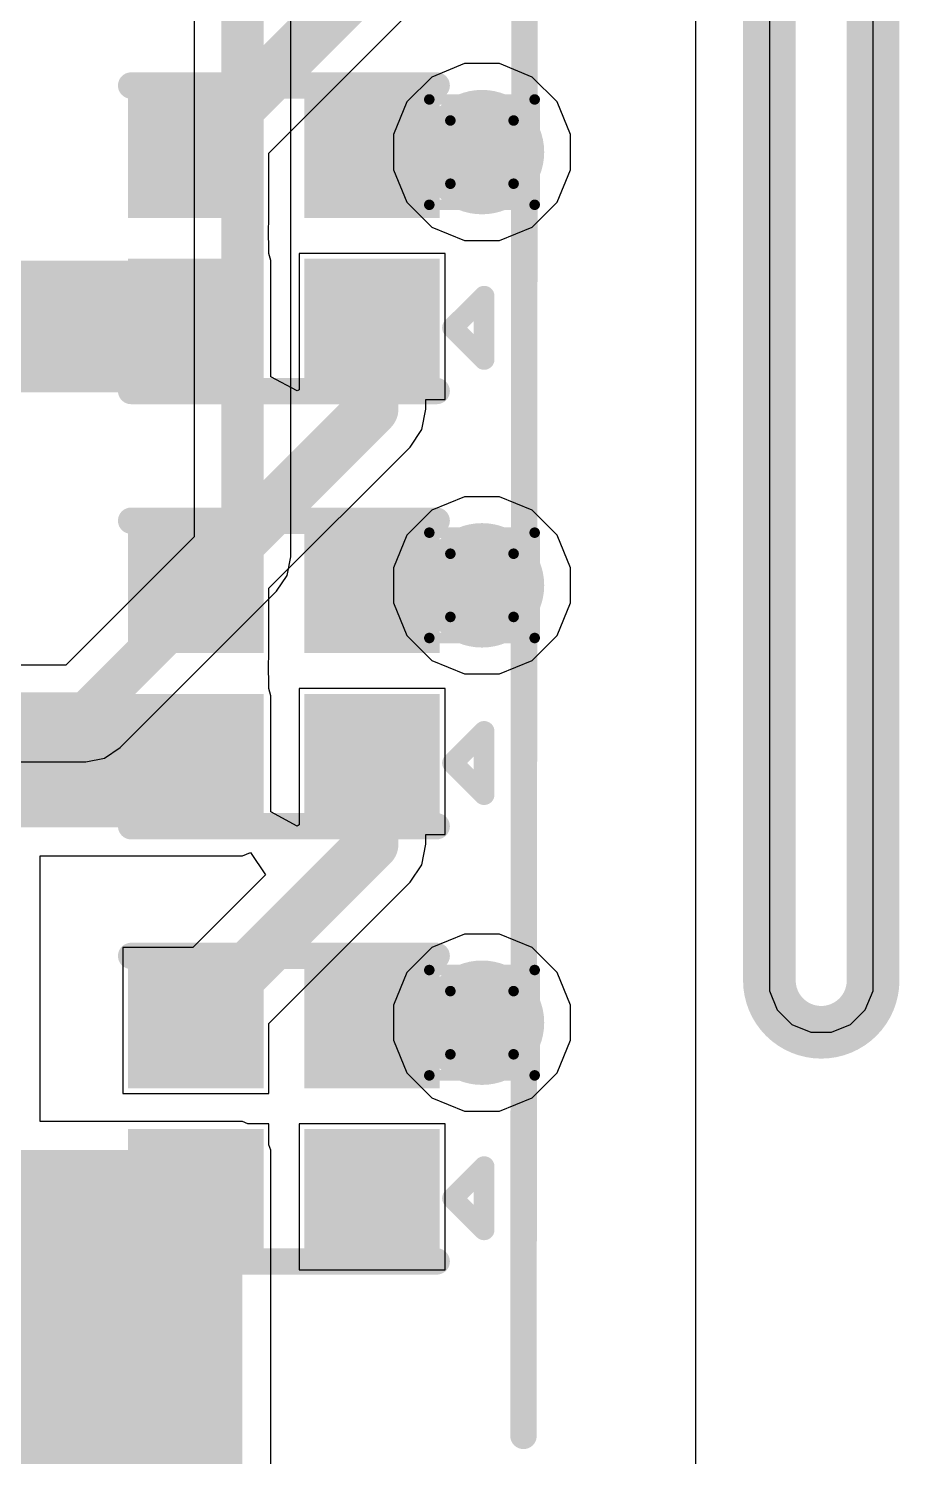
# Model space of a CAD drawing. Header units: inches. Extents: x -22 to 5433, y -13 to 5447.
# Drawn here: x 63.74 to 67.94, y 10.7 to 17.59 of the extents above; entities that cross this region are included whole.
import ezdxf

# ---------------------------------------------------------------- set-up
doc = ezdxf.new("R2010")
doc.units = ezdxf.units.IN
for name, color, linetype in [('Board_outline', 216, 'Continuous'), ('Bottom Layer', 5, 'Continuous'), ('Bottom Overlay', 54, 'Continuous'), ('Drill Drawing', 1, 'Continuous'), ('Ground', 16, 'Continuous'), ('Multi-Layer', 9, 'Continuous'), ('Power', 76, 'Continuous'), ('Top Layer', 1, 'Continuous'), ('Top Overlay', 2, 'Continuous'), ('Top Paste', 8, 'Continuous'), ('Top Solder', 216, 'Continuous'), ('Via Holes', 16, 'Continuous')]:
    doc.layers.add(name, color=color, linetype=linetype)

msp = doc.modelspace()

# ---------------------------------------------------------------- hatches: boundary and pattern name
at = {"layer": 'Bottom Layer'}
h = msp.add_hatch(color=5, dxfattribs=at)
edge = h.paths.add_edge_path()
edge.add_arc((65.9249, 16.9894), 0.3, 0, 360)
h = msp.add_hatch(color=5, dxfattribs=at)
edge = h.paths.add_edge_path()
edge.add_arc((65.9249, 14.9003), 0.3, 0, 360)
h = msp.add_hatch(color=5, dxfattribs=at)
edge = h.paths.add_edge_path()
edge.add_arc((65.9249, 12.7912), 0.3, 0, 360)
at = {"layer": 'Ground'}
h = msp.add_hatch(color=16, dxfattribs=at)
edge = h.paths.add_edge_path()
edge.add_arc((65.9249, 16.9894), 0.3, 0, 360)
h = msp.add_hatch(color=16, dxfattribs=at)
edge = h.paths.add_edge_path()
edge.add_arc((65.9249, 14.9003), 0.3, 0, 360)
h = msp.add_hatch(color=16, dxfattribs=at)
edge = h.paths.add_edge_path()
edge.add_arc((65.9249, 12.7912), 0.3, 0, 360)
at = {"layer": 'Power'}
h = msp.add_hatch(color=76, dxfattribs=at)
edge = h.paths.add_edge_path()
edge.add_arc((65.9249, 16.9894), 0.3, 0, 360)
h = msp.add_hatch(color=76, dxfattribs=at)
edge = h.paths.add_edge_path()
edge.add_arc((65.9249, 14.9003), 0.3, 0, 360)
h = msp.add_hatch(color=76, dxfattribs=at)
edge = h.paths.add_edge_path()
edge.add_arc((65.9249, 12.7912), 0.3, 0, 360)
at = {"layer": 'Top Layer'}
h = msp.add_hatch(color=1, dxfattribs=at)
edge = h.paths.add_edge_path()
edge.add_arc((65.9249, 16.9894), 0.3, 0, 360)
for points in [[(64.32, 16.7739), (64.32, 17.2239), (64.77, 17.2239), (64.77, 16.7739)], [(65.17, 16.7739), (65.17, 17.2239), (65.62, 17.2239), (65.62, 16.7739)], [(64.77, 16.4664), (63.0424, 16.4664), (63.0424, 15.8314), (64.77, 15.8314)], [(64.77, 15.9239), (64.32, 15.9239), (64.32, 16.3739), (64.77, 16.3739)], [(65.62, 15.9239), (65.17, 15.9239), (65.17, 16.3739), (65.62, 16.3739)], [(64.32, 14.6753), (64.32, 15.1253), (64.77, 15.1253), (64.77, 14.6753)], [(65.17, 14.6753), (65.17, 15.1253), (65.62, 15.1253), (65.62, 14.6753)], [(64.77, 14.3678), (63.0424, 14.3678), (63.0424, 13.7328), (64.77, 13.7328)], [(64.77, 13.8253), (64.32, 13.8253), (64.32, 14.2753), (64.77, 14.2753)], [(65.62, 13.8253), (65.17, 13.8253), (65.17, 14.2753), (65.62, 14.2753)], [(64.32, 12.5766), (64.32, 13.0266), (64.77, 13.0266), (64.77, 12.5766)], [(65.17, 12.5766), (65.17, 13.0266), (65.62, 13.0266), (65.62, 12.5766)], [(63.271, 9.1251), (64.77, 9.1251), (64.77, 12.1766), (63.271, 12.1766)], [(64.77, 11.7266), (64.32, 11.7266), (64.32, 12.1766), (64.77, 12.1766)], [(65.62, 11.7266), (65.17, 11.7266), (65.17, 12.1766), (65.62, 12.1766)]]:
    msp.add_hatch(color=1, dxfattribs=at).paths.add_polyline_path(points)
h = msp.add_hatch(color=1, dxfattribs=at)
edge = h.paths.add_edge_path()
edge.add_arc((65.9249, 14.9003), 0.3, 0, 360)
h = msp.add_hatch(color=1, dxfattribs=at)
edge = h.paths.add_edge_path()
edge.add_arc((65.9249, 12.7912), 0.3, 0, 360)
at = {"layer": 'Top Paste'}
for points in [[(64.32, 16.7739), (64.32, 17.2239), (64.77, 17.2239), (64.77, 16.7739)], [(65.17, 16.7739), (65.17, 17.2239), (65.62, 17.2239), (65.62, 16.7739)], [(64.77, 15.9239), (64.32, 15.9239), (64.32, 16.3739), (64.77, 16.3739)], [(65.62, 15.9239), (65.17, 15.9239), (65.17, 16.3739), (65.62, 16.3739)], [(64.32, 14.6753), (64.32, 15.1253), (64.77, 15.1253), (64.77, 14.6753)], [(65.17, 14.6753), (65.17, 15.1253), (65.62, 15.1253), (65.62, 14.6753)], [(64.77, 13.8253), (64.32, 13.8253), (64.32, 14.2753), (64.77, 14.2753)], [(65.62, 13.8253), (65.17, 13.8253), (65.17, 14.2753), (65.62, 14.2753)], [(64.32, 12.5766), (64.32, 13.0266), (64.77, 13.0266), (64.77, 12.5766)], [(65.17, 12.5766), (65.17, 13.0266), (65.62, 13.0266), (65.62, 12.5766)], [(64.77, 11.7266), (64.32, 11.7266), (64.32, 12.1766), (64.77, 12.1766)], [(65.62, 11.7266), (65.17, 11.7266), (65.17, 12.1766), (65.62, 12.1766)]]:
    msp.add_hatch(color=8, dxfattribs=at).paths.add_polyline_path(points)
at = {"layer": 'Top Solder'}
for points in [[(64.2184, 16.6723), (64.2184, 17.3255), (64.8716, 17.3255), (64.8716, 16.6723)], [(65.0684, 16.6723), (65.0684, 17.3255), (65.7216, 17.3255), (65.7216, 16.6723)], [(64.8716, 15.8223), (64.2184, 15.8223), (64.2184, 16.4755), (64.8716, 16.4755)], [(65.7216, 15.8223), (65.0684, 15.8223), (65.0684, 16.4755), (65.7216, 16.4755)], [(64.2184, 14.5737), (64.2184, 15.2269), (64.8716, 15.2269), (64.8716, 14.5737)], [(65.0684, 14.5737), (65.0684, 15.2269), (65.7216, 15.2269), (65.7216, 14.5737)], [(64.8716, 13.7237), (64.2184, 13.7237), (64.2184, 14.3769), (64.8716, 14.3769)], [(65.7216, 13.7237), (65.0684, 13.7237), (65.0684, 14.3769), (65.7216, 14.3769)], [(64.2184, 12.475), (64.2184, 13.1282), (64.8716, 13.1282), (64.8716, 12.475)], [(65.0684, 12.475), (65.0684, 13.1282), (65.7216, 13.1282), (65.7216, 12.475)], [(64.8716, 11.625), (64.2184, 11.625), (64.2184, 12.2782), (64.8716, 12.2782)], [(65.7216, 11.625), (65.0684, 11.625), (65.0684, 12.2782), (65.7216, 12.2782)]]:
    msp.add_hatch(color=216, dxfattribs=at).paths.add_polyline_path(points)
at = {"layer": 'Via Holes'}
h = msp.add_hatch(color=7, dxfattribs=at)
edge = h.paths.add_edge_path()
edge.add_arc((65.9249, 16.9894), 0.15, 0, 360)
h = msp.add_hatch(color=7, dxfattribs=at)
edge = h.paths.add_edge_path()
edge.add_arc((65.9249, 14.9003), 0.15, 0, 360)
h = msp.add_hatch(color=7, dxfattribs=at)
edge = h.paths.add_edge_path()
edge.add_arc((65.9249, 12.7912), 0.15, 0, 360)

# ---------------------------------------------------------------- linework, layer by layer
at = {"layer": 'Board_outline'}
for points in [[(67.3106, 12.995, 0.254, 0.254, 0), (67.3106, 17.995, 0.254, 0.254, 0)], [(67.8106, 12.995, 0.254, 0.254, 0), (67.8106, 17.995, 0.254, 0.254, 0)], [(67.8106, 12.995, 0.254, 0.254, -1), (67.3106, 12.995, 0.254, 0.254, 0)]]:
    msp.add_lwpolyline(points, format="xyseb", dxfattribs=at)
for points in [[(67.2471, 12.995, 0.127, 0.127, 1), (67.3741, 12.995, 0.127, 0.127, 1)], [(67.2471, 12.995, 0.127, 0.127, 1), (67.3741, 12.995, 0.127, 0.127, 1)], [(67.7471, 12.995, 0.127, 0.127, 1), (67.8741, 12.995, 0.127, 0.127, 1)], [(67.7471, 12.995, 0.127, 0.127, 1), (67.8741, 12.995, 0.127, 0.127, 1)]]:
    msp.add_lwpolyline(points, format="xyseb", close=True, dxfattribs=at)
at = {"layer": 'Bottom Layer'}
msp.add_line((66.9544, 34.1324), (66.9544, 5.5172), dxfattribs=at)
at = {"layer": 'Bottom Overlay'}
msp.add_lwpolyline([(66.125, 10.7988, 0.1274, 0.1274, 0), (66.1316, 20.2963, 0.1274, 0.1274, 0)], format="xyseb", dxfattribs=at)
msp.add_lwpolyline([(66.0932, 10.7988, 0.0637, 0.0637, 1), (66.1569, 10.7988, 0.0637, 0.0637, 1)], format="xyseb", close=True, dxfattribs=at)
at = {"layer": 'Drill Drawing'}
for points in [[(65.6709, 17.2434, 0.0508, 0.0508, 0), (66.1789, 17.2434, 0.0508, 0.0508, 0)], [(65.6709, 16.7354, 0.0508, 0.0508, 0), (65.6709, 17.2434, 0.0508, 0.0508, 0)], [(66.1789, 16.7354, 0.0508, 0.0508, 0), (66.1789, 17.2434, 0.0508, 0.0508, 0)], [(65.7725, 17.1418, 0.0508, 0.0508, 0), (66.0773, 17.1418, 0.0508, 0.0508, 0)], [(65.7725, 16.837, 0.0508, 0.0508, 0), (65.7725, 17.1418, 0.0508, 0.0508, 0)], [(66.0773, 16.837, 0.0508, 0.0508, 0), (66.0773, 17.1418, 0.0508, 0.0508, 0)], [(65.7725, 16.837, 0.0508, 0.0508, 0), (66.0773, 16.837, 0.0508, 0.0508, 0)], [(65.6709, 16.7354, 0.0508, 0.0508, 0), (66.1789, 16.7354, 0.0508, 0.0508, 0)], [(65.6709, 15.1543, 0.0508, 0.0508, 0), (66.1789, 15.1543, 0.0508, 0.0508, 0)], [(65.6709, 14.6463, 0.0508, 0.0508, 0), (65.6709, 15.1543, 0.0508, 0.0508, 0)], [(66.1789, 14.6463, 0.0508, 0.0508, 0), (66.1789, 15.1543, 0.0508, 0.0508, 0)], [(65.7725, 15.0527, 0.0508, 0.0508, 0), (66.0773, 15.0527, 0.0508, 0.0508, 0)], [(65.7725, 14.7479, 0.0508, 0.0508, 0), (65.7725, 15.0527, 0.0508, 0.0508, 0)], [(66.0773, 14.7479, 0.0508, 0.0508, 0), (66.0773, 15.0527, 0.0508, 0.0508, 0)], [(65.7725, 14.7479, 0.0508, 0.0508, 0), (66.0773, 14.7479, 0.0508, 0.0508, 0)], [(65.6709, 14.6463, 0.0508, 0.0508, 0), (66.1789, 14.6463, 0.0508, 0.0508, 0)], [(65.6709, 13.0452, 0.0508, 0.0508, 0), (66.1789, 13.0452, 0.0508, 0.0508, 0)], [(65.6709, 12.5372, 0.0508, 0.0508, 0), (65.6709, 13.0452, 0.0508, 0.0508, 0)], [(66.1789, 12.5372, 0.0508, 0.0508, 0), (66.1789, 13.0452, 0.0508, 0.0508, 0)], [(65.7725, 12.9436, 0.0508, 0.0508, 0), (66.0773, 12.9436, 0.0508, 0.0508, 0)], [(65.7725, 12.6388, 0.0508, 0.0508, 0), (65.7725, 12.9436, 0.0508, 0.0508, 0)], [(66.0773, 12.6388, 0.0508, 0.0508, 0), (66.0773, 12.9436, 0.0508, 0.0508, 0)], [(65.7725, 12.6388, 0.0508, 0.0508, 0), (66.0773, 12.6388, 0.0508, 0.0508, 0)], [(65.6709, 12.5372, 0.0508, 0.0508, 0), (66.1789, 12.5372, 0.0508, 0.0508, 0)]]:
    msp.add_lwpolyline(points, format="xyseb", dxfattribs=at)
for points in [[(65.6582, 17.2434, 0.0254, 0.0254, 1), (65.6836, 17.2434, 0.0254, 0.0254, 1)], [(65.6582, 17.2434, 0.0254, 0.0254, 1), (65.6836, 17.2434, 0.0254, 0.0254, 1)], [(66.1662, 17.2434, 0.0254, 0.0254, 1), (66.1916, 17.2434, 0.0254, 0.0254, 1)], [(66.1662, 17.2434, 0.0254, 0.0254, 1), (66.1916, 17.2434, 0.0254, 0.0254, 1)], [(65.7598, 17.1418, 0.0254, 0.0254, 1), (65.7852, 17.1418, 0.0254, 0.0254, 1)], [(65.7598, 17.1418, 0.0254, 0.0254, 1), (65.7852, 17.1418, 0.0254, 0.0254, 1)], [(66.0646, 17.1418, 0.0254, 0.0254, 1), (66.09, 17.1418, 0.0254, 0.0254, 1)], [(66.0646, 17.1418, 0.0254, 0.0254, 1), (66.09, 17.1418, 0.0254, 0.0254, 1)], [(65.7598, 16.837, 0.0254, 0.0254, 1), (65.7852, 16.837, 0.0254, 0.0254, 1)], [(65.7598, 16.837, 0.0254, 0.0254, 1), (65.7852, 16.837, 0.0254, 0.0254, 1)], [(66.0646, 16.837, 0.0254, 0.0254, 1), (66.09, 16.837, 0.0254, 0.0254, 1)], [(66.0646, 16.837, 0.0254, 0.0254, 1), (66.09, 16.837, 0.0254, 0.0254, 1)], [(65.6582, 16.7354, 0.0254, 0.0254, 1), (65.6836, 16.7354, 0.0254, 0.0254, 1)], [(65.6582, 16.7354, 0.0254, 0.0254, 1), (65.6836, 16.7354, 0.0254, 0.0254, 1)], [(66.1662, 16.7354, 0.0254, 0.0254, 1), (66.1916, 16.7354, 0.0254, 0.0254, 1)], [(66.1662, 16.7354, 0.0254, 0.0254, 1), (66.1916, 16.7354, 0.0254, 0.0254, 1)], [(65.6582, 15.1543, 0.0254, 0.0254, 1), (65.6836, 15.1543, 0.0254, 0.0254, 1)], [(65.6582, 15.1543, 0.0254, 0.0254, 1), (65.6836, 15.1543, 0.0254, 0.0254, 1)], [(66.1662, 15.1543, 0.0254, 0.0254, 1), (66.1916, 15.1543, 0.0254, 0.0254, 1)], [(66.1662, 15.1543, 0.0254, 0.0254, 1), (66.1916, 15.1543, 0.0254, 0.0254, 1)], [(65.7598, 15.0527, 0.0254, 0.0254, 1), (65.7852, 15.0527, 0.0254, 0.0254, 1)], [(65.7598, 15.0527, 0.0254, 0.0254, 1), (65.7852, 15.0527, 0.0254, 0.0254, 1)], [(66.0646, 15.0527, 0.0254, 0.0254, 1), (66.09, 15.0527, 0.0254, 0.0254, 1)], [(66.0646, 15.0527, 0.0254, 0.0254, 1), (66.09, 15.0527, 0.0254, 0.0254, 1)], [(65.7598, 14.7479, 0.0254, 0.0254, 1), (65.7852, 14.7479, 0.0254, 0.0254, 1)], [(65.7598, 14.7479, 0.0254, 0.0254, 1), (65.7852, 14.7479, 0.0254, 0.0254, 1)], [(66.0646, 14.7479, 0.0254, 0.0254, 1), (66.09, 14.7479, 0.0254, 0.0254, 1)], [(66.0646, 14.7479, 0.0254, 0.0254, 1), (66.09, 14.7479, 0.0254, 0.0254, 1)], [(65.6582, 14.6463, 0.0254, 0.0254, 1), (65.6836, 14.6463, 0.0254, 0.0254, 1)], [(65.6582, 14.6463, 0.0254, 0.0254, 1), (65.6836, 14.6463, 0.0254, 0.0254, 1)], [(66.1662, 14.6463, 0.0254, 0.0254, 1), (66.1916, 14.6463, 0.0254, 0.0254, 1)], [(66.1662, 14.6463, 0.0254, 0.0254, 1), (66.1916, 14.6463, 0.0254, 0.0254, 1)], [(65.6582, 13.0452, 0.0254, 0.0254, 1), (65.6836, 13.0452, 0.0254, 0.0254, 1)], [(65.6582, 13.0452, 0.0254, 0.0254, 1), (65.6836, 13.0452, 0.0254, 0.0254, 1)], [(66.1662, 13.0452, 0.0254, 0.0254, 1), (66.1916, 13.0452, 0.0254, 0.0254, 1)], [(66.1662, 13.0452, 0.0254, 0.0254, 1), (66.1916, 13.0452, 0.0254, 0.0254, 1)], [(65.7598, 12.9436, 0.0254, 0.0254, 1), (65.7852, 12.9436, 0.0254, 0.0254, 1)], [(65.7598, 12.9436, 0.0254, 0.0254, 1), (65.7852, 12.9436, 0.0254, 0.0254, 1)], [(66.0646, 12.9436, 0.0254, 0.0254, 1), (66.09, 12.9436, 0.0254, 0.0254, 1)], [(66.0646, 12.9436, 0.0254, 0.0254, 1), (66.09, 12.9436, 0.0254, 0.0254, 1)], [(65.7598, 12.6388, 0.0254, 0.0254, 1), (65.7852, 12.6388, 0.0254, 0.0254, 1)], [(65.7598, 12.6388, 0.0254, 0.0254, 1), (65.7852, 12.6388, 0.0254, 0.0254, 1)], [(66.0646, 12.6388, 0.0254, 0.0254, 1), (66.09, 12.6388, 0.0254, 0.0254, 1)], [(66.0646, 12.6388, 0.0254, 0.0254, 1), (66.09, 12.6388, 0.0254, 0.0254, 1)], [(65.6582, 12.5372, 0.0254, 0.0254, 1), (65.6836, 12.5372, 0.0254, 0.0254, 1)], [(65.6582, 12.5372, 0.0254, 0.0254, 1), (65.6836, 12.5372, 0.0254, 0.0254, 1)], [(66.1662, 12.5372, 0.0254, 0.0254, 1), (66.1916, 12.5372, 0.0254, 0.0254, 1)], [(66.1662, 12.5372, 0.0254, 0.0254, 1), (66.1916, 12.5372, 0.0254, 0.0254, 1)]]:
    msp.add_lwpolyline(points, format="xyseb", close=True, dxfattribs=at)
at = {"layer": 'Ground'}
for p, q in [((66.9544, 34.1324), (66.9544, 5.5172)), ((65.0031, 15.0373), (65.0031, 22.6086)), ((64.5369, 19.6967), (64.5369, 15.1338)), ((64.5369, 15.1338), (63.9186, 14.5155)), ((64.9853, 14.9481), (65.0031, 15.0373)), ((64.9348, 14.8725), (64.9853, 14.9481)), ((64.18, 14.1176), (64.9348, 14.8725)), ((63.9186, 14.5155), (60.6652, 14.5155)), ((64.1043, 14.0671), (64.18, 14.1176)), ((60.6652, 14.0493), (64.0151, 14.0493)), ((64.0151, 14.0493), (64.1043, 14.0671))]:
    msp.add_line(p, q, dxfattribs=at)
for points in [[(64.77, 15.0373, 0.2032, 0.2032, 0), (64.77, 22.6086, 0.2032, 0.2032, 0)], [(64.0151, 14.2824, 0.2032, 0.2032, 0), (64.77, 15.0373, 0.2032, 0.2032, 0)], [(60.2996, 14.2824, 0.2032, 0.2032, 0), (64.0151, 14.2824, 0.2032, 0.2032, 0)]]:
    msp.add_lwpolyline(points, format="xyseb", dxfattribs=at)
for points in [[(64.7192, 15.0373, 0.1016, 0.1016, 1), (64.8208, 15.0373, 0.1016, 0.1016, 1)], [(64.7192, 15.0373, 0.1016, 0.1016, 1), (64.8208, 15.0373, 0.1016, 0.1016, 1)], [(63.9643, 14.2824, 0.1016, 0.1016, 1), (64.0659, 14.2824, 0.1016, 0.1016, 1)], [(63.9643, 14.2824, 0.1016, 0.1016, 1), (64.0659, 14.2824, 0.1016, 0.1016, 1)]]:
    msp.add_lwpolyline(points, format="xyseb", close=True, dxfattribs=at)
at = {"layer": 'Multi-Layer'}
for p, q in [((67.3106, 17.995), (67.3106, 12.995)), ((67.8106, 12.995), (67.8106, 17.995)), ((67.3106, 12.995), (67.3106, 12.9453)), ((67.3106, 12.9453), (67.3487, 12.8534)), ((67.7725, 12.8534), (67.8106, 12.9453)), ((67.8106, 12.9453), (67.8106, 12.995)), ((67.8106, 12.995), (67.8106, 12.995)), ((67.3487, 12.8534), (67.419, 12.7831)), ((67.7022, 12.7831), (67.7725, 12.8534)), ((67.419, 12.7831), (67.5109, 12.745)), ((67.5109, 12.745), (67.6103, 12.745)), ((67.6103, 12.745), (67.7022, 12.7831))]:
    msp.add_line(p, q, dxfattribs=at)
at = {"layer": 'Power'}
for p, q in [((66.9544, 29.5656), (66.9544, 6.096)), ((65.8399, 17.4164), (65.683, 17.3514)), ((66.0098, 17.4164), (65.8399, 17.4164)), ((66.1667, 17.3514), (66.0098, 17.4164)), ((65.683, 17.3514), (65.5629, 17.2313)), ((66.2869, 17.2313), (66.1667, 17.3514)), ((65.5629, 17.2313), (65.4979, 17.0743)), ((66.3519, 17.0743), (66.2869, 17.2313)), ((65.4979, 17.0743), (65.4979, 16.9045)), ((66.3519, 16.9045), (66.3519, 17.0743)), ((65.4979, 16.9045), (65.5629, 16.7475)), ((66.2869, 16.7475), (66.3519, 16.9045)), ((65.5629, 16.7475), (65.683, 16.6274)), ((66.1667, 16.6274), (66.2869, 16.7475)), ((65.683, 16.6274), (65.8399, 16.5624)), ((66.0098, 16.5624), (66.1667, 16.6274)), ((65.8399, 16.5624), (66.0098, 16.5624)), ((65.8399, 15.3273), (65.683, 15.2623)), ((66.0098, 15.3273), (65.8399, 15.3273)), ((66.1667, 15.2623), (66.0098, 15.3273)), ((65.683, 15.2623), (65.5629, 15.1421)), ((66.2869, 15.1421), (66.1667, 15.2623)), ((65.5629, 15.1421), (65.4979, 14.9852)), ((66.3519, 14.9852), (66.2869, 15.1421)), ((65.4979, 14.9852), (65.4979, 14.8153)), ((66.3519, 14.8153), (66.3519, 14.9852)), ((65.4979, 14.8153), (65.5629, 14.6584)), ((66.2869, 14.6584), (66.3519, 14.8153)), ((65.5629, 14.6584), (65.683, 14.5383)), ((66.1667, 14.5383), (66.2869, 14.6584)), ((65.683, 14.5383), (65.8399, 14.4733)), ((66.0098, 14.4733), (66.1667, 14.5383)), ((65.8399, 14.4733), (66.0098, 14.4733)), ((65.683, 13.1532), (65.5629, 13.0331)), ((65.8399, 13.2182), (65.683, 13.1532)), ((66.0098, 13.2182), (65.8399, 13.2182)), ((66.1667, 13.1532), (66.0098, 13.2182)), ((66.2869, 13.0331), (66.1667, 13.1532)), ((65.5629, 13.0331), (65.4979, 12.8761)), ((66.3519, 12.8761), (66.2869, 13.0331)), ((65.4979, 12.8761), (65.4979, 12.7063)), ((66.3519, 12.7063), (66.3519, 12.8761)), ((65.4979, 12.7063), (65.5629, 12.5493)), ((66.2869, 12.5493), (66.3519, 12.7063)), ((65.5629, 12.5493), (65.683, 12.4292)), ((66.1667, 12.4292), (66.2869, 12.5493)), ((65.683, 12.4292), (65.8399, 12.3642)), ((66.0098, 12.3642), (66.1667, 12.4292)), ((65.8399, 12.3642), (66.0098, 12.3642))]:
    msp.add_line(p, q, dxfattribs=at)
at = {"layer": 'Top Layer'}
for p, q in [((66.9544, 34.1324), (66.9544, 5.5172)), ((64.897, 16.9847), (65.5781, 17.6658)), ((64.897, 16.6888), (64.897, 16.9847)), ((64.897, 16.6469), (64.897, 16.6888)), ((64.8952, 16.6279), (64.897, 16.6469)), ((64.897, 16.5009), (64.8952, 16.6279)), ((64.9075, 16.4664), (64.897, 16.5009)), ((64.897, 16.5009), (64.897, 16.5009)), ((64.9075, 15.9065), (64.9075, 16.4664)), ((65.747, 16.5009), (65.043, 16.5009)), ((65.043, 16.5009), (65.043, 15.8438)), ((65.747, 15.7969), (65.747, 16.5009)), ((65.0345, 15.8382), (64.9075, 15.9065)), ((65.043, 15.8438), (65.0345, 15.8382)), ((65.654, 15.7503), (65.654, 15.7969)), ((65.654, 15.7969), (65.747, 15.7969)), ((65.6343, 15.6512), (65.654, 15.7503)), ((65.5781, 15.5671), (65.6343, 15.6512)), ((64.897, 14.886), (65.5781, 15.5671)), ((64.897, 14.5901), (64.897, 14.886)), ((64.8952, 14.5293), (64.897, 14.5483)), ((64.897, 14.4023), (64.8952, 14.5293)), ((64.897, 14.5483), (64.897, 14.5901)), ((64.9075, 14.3678), (64.897, 14.4023)), ((64.897, 14.4023), (64.897, 14.4023)), ((65.747, 14.4023), (65.043, 14.4023)), ((65.043, 14.4023), (65.043, 13.7452)), ((65.747, 13.6983), (65.747, 14.4023)), ((64.9075, 13.8078), (64.9075, 14.3678)), ((65.0345, 13.7395), (64.9075, 13.8078)), ((65.043, 13.7452), (65.0345, 13.7395)), ((65.6343, 13.5525), (65.654, 13.6516)), ((65.654, 13.6516), (65.654, 13.6983)), ((65.654, 13.6983), (65.747, 13.6983)), ((63.7945, 12.3141), (63.7945, 13.5953)), ((63.7945, 13.5953), (64.77, 13.5953)), ((64.77, 13.5953), (64.809, 13.6115)), ((64.809, 13.6115), (64.8809, 13.5038)), ((64.8809, 13.5038), (64.5307, 13.1536)), ((65.5781, 13.4685), (65.6343, 13.5525)), ((64.897, 12.7874), (65.5781, 13.4685)), ((64.5307, 13.1536), (64.193, 13.1536)), ((64.193, 13.1536), (64.193, 12.4496)), ((64.897, 12.4496), (64.897, 12.7874)), ((64.193, 12.4496), (64.897, 12.4496)), ((64.77, 12.3141), (63.7945, 12.3141)), ((64.7953, 12.3036), (64.77, 12.3141)), ((64.897, 12.3036), (64.7953, 12.3036)), ((64.897, 12.2019), (64.897, 12.3036)), ((65.747, 12.3036), (65.043, 12.3036)), ((65.043, 12.3036), (65.043, 11.5996)), ((65.747, 11.5996), (65.747, 12.3036)), ((64.9075, 12.1766), (64.897, 12.2019)), ((64.9075, 9.7131), (64.9075, 12.1766)), ((65.043, 11.5996), (65.747, 11.5996))]:
    msp.add_line(p, q, dxfattribs=at)
for points in [[(64.545, 16.9989, 0.254, 0.254, 0), (65.395, 17.8489, 0.254, 0.254, 0)], [(65.395, 16.9894, 0.254, 0.254, 0), (65.9249, 16.9894, 0.254, 0.254, 0)], [(65.395, 15.7503, 0.254, 0.254, 0), (65.395, 16.1489, 0.254, 0.254, 0)], [(64.545, 14.9003, 0.254, 0.254, 0), (65.395, 15.7503, 0.254, 0.254, 0)], [(65.395, 14.9003, 0.254, 0.254, 0), (65.9249, 14.9003, 0.254, 0.254, 0)], [(65.395, 13.6516, 0.254, 0.254, 0), (65.395, 14.0503, 0.254, 0.254, 0)], [(64.545, 12.8016, 0.254, 0.254, 0), (65.395, 13.6516, 0.254, 0.254, 0)], [(65.395, 12.8016, 0.254, 0.254, 0), (65.4002, 12.7964, 0.254, 0.254, 0)], [(65.4002, 12.7964, 0.254, 0.254, 0), (65.9197, 12.7964, 0.254, 0.254, 0)], [(65.9197, 12.7964, 0.254, 0.254, 0), (65.9249, 12.7912, 0.254, 0.254, 0)]]:
    msp.add_lwpolyline(points, format="xyseb", dxfattribs=at)
for points in [[(64.4815, 16.9989, 0.127, 0.127, 1), (64.6085, 16.9989, 0.127, 0.127, 1)], [(65.3315, 16.9894, 0.127, 0.127, 1), (65.4585, 16.9894, 0.127, 0.127, 1)], [(65.8614, 16.9894, 0.127, 0.127, 1), (65.9884, 16.9894, 0.127, 0.127, 1)], [(65.3315, 16.1489, 0.127, 0.127, 1), (65.4585, 16.1489, 0.127, 0.127, 1)], [(65.3315, 15.7503, 0.127, 0.127, 1), (65.4585, 15.7503, 0.127, 0.127, 1)], [(65.3315, 15.7503, 0.127, 0.127, 1), (65.4585, 15.7503, 0.127, 0.127, 1)], [(64.4815, 14.9003, 0.127, 0.127, 1), (64.6085, 14.9003, 0.127, 0.127, 1)], [(65.3315, 14.9003, 0.127, 0.127, 1), (65.4585, 14.9003, 0.127, 0.127, 1)], [(65.8614, 14.9003, 0.127, 0.127, 1), (65.9884, 14.9003, 0.127, 0.127, 1)], [(65.3315, 14.0503, 0.127, 0.127, 1), (65.4585, 14.0503, 0.127, 0.127, 1)], [(65.3315, 13.6516, 0.127, 0.127, 1), (65.4585, 13.6516, 0.127, 0.127, 1)], [(65.3315, 13.6516, 0.127, 0.127, 1), (65.4585, 13.6516, 0.127, 0.127, 1)], [(64.4815, 12.8016, 0.127, 0.127, 1), (64.6085, 12.8016, 0.127, 0.127, 1)], [(65.3315, 12.8016, 0.127, 0.127, 1), (65.4585, 12.8016, 0.127, 0.127, 1)], [(65.3367, 12.7964, 0.127, 0.127, 1), (65.4637, 12.7964, 0.127, 0.127, 1)], [(65.3367, 12.7964, 0.127, 0.127, 1), (65.4637, 12.7964, 0.127, 0.127, 1)], [(65.8562, 12.7964, 0.127, 0.127, 1), (65.9832, 12.7964, 0.127, 0.127, 1)], [(65.8562, 12.7964, 0.127, 0.127, 1), (65.9832, 12.7964, 0.127, 0.127, 1)], [(65.8614, 12.7912, 0.127, 0.127, 1), (65.9884, 12.7912, 0.127, 0.127, 1)]]:
    msp.add_lwpolyline(points, format="xyseb", close=True, dxfattribs=at)
at = {"layer": 'Top Overlay'}
for points in [[(64.2334, 17.3105, 0.127, 0.127, 0), (65.7066, 17.3105, 0.127, 0.127, 0)], [(63.954, 16.0151, 0.1, 0.1, 0), (63.954, 16.3199, 0.1, 0.1, 0)], [(65.7828, 16.1421, 0.1, 0.1, 0), (65.9352, 16.2945, 0.1, 0.1, 0)], [(65.9352, 15.9897, 0.1, 0.1, 0), (65.9352, 16.2945, 0.1, 0.1, 0)], [(63.8016, 16.1675, 0.1, 0.1, 0), (64.1064, 16.1675, 0.1, 0.1, 0)], [(65.7828, 16.1421, 0.1, 0.1, 0), (65.9352, 15.9897, 0.1, 0.1, 0)], [(64.2334, 15.8373, 0.127, 0.127, 0), (65.7066, 15.8373, 0.127, 0.127, 0)], [(64.2334, 15.2119, 0.127, 0.127, 0), (65.7066, 15.2119, 0.127, 0.127, 0)], [(63.954, 13.9165, 0.1, 0.1, 0), (63.954, 14.2213, 0.1, 0.1, 0)], [(65.7828, 14.0435, 0.1, 0.1, 0), (65.9352, 14.1959, 0.1, 0.1, 0)], [(65.9352, 13.8911, 0.1, 0.1, 0), (65.9352, 14.1959, 0.1, 0.1, 0)], [(63.8016, 14.0689, 0.1, 0.1, 0), (64.1064, 14.0689, 0.1, 0.1, 0)], [(65.7828, 14.0435, 0.1, 0.1, 0), (65.9352, 13.8911, 0.1, 0.1, 0)], [(64.2334, 13.7387, 0.127, 0.127, 0), (65.7066, 13.7387, 0.127, 0.127, 0)], [(64.2334, 13.1132, 0.127, 0.127, 0), (65.7066, 13.1132, 0.127, 0.127, 0)], [(63.954, 11.8178, 0.1, 0.1, 0), (63.954, 12.1226, 0.1, 0.1, 0)], [(65.7828, 11.9448, 0.1, 0.1, 0), (65.9352, 12.0972, 0.1, 0.1, 0)], [(65.9352, 11.7924, 0.1, 0.1, 0), (65.9352, 12.0972, 0.1, 0.1, 0)], [(63.8016, 11.9702, 0.1, 0.1, 0), (64.1064, 11.9702, 0.1, 0.1, 0)], [(65.7828, 11.9448, 0.1, 0.1, 0), (65.9352, 11.7924, 0.1, 0.1, 0)], [(64.2334, 11.64, 0.127, 0.127, 0), (65.7066, 11.64, 0.127, 0.127, 0)]]:
    msp.add_lwpolyline(points, format="xyseb", dxfattribs=at)
for points in [[(64.2016, 17.3105, 0.0635, 0.0635, 1), (64.2651, 17.3105, 0.0635, 0.0635, 1)], [(65.6748, 17.3105, 0.0635, 0.0635, 1), (65.7383, 17.3105, 0.0635, 0.0635, 1)], [(63.929, 16.3199, 0.05, 0.05, 1), (63.979, 16.3199, 0.05, 0.05, 1)], [(65.9102, 16.2945, 0.05, 0.05, 1), (65.9602, 16.2945, 0.05, 0.05, 1)], [(65.9102, 16.2945, 0.05, 0.05, 1), (65.9602, 16.2945, 0.05, 0.05, 1)], [(63.7766, 16.1675, 0.05, 0.05, 1), (63.8266, 16.1675, 0.05, 0.05, 1)], [(64.0814, 16.1675, 0.05, 0.05, 1), (64.1314, 16.1675, 0.05, 0.05, 1)], [(65.7578, 16.1421, 0.05, 0.05, 1), (65.8078, 16.1421, 0.05, 0.05, 1)], [(65.7578, 16.1421, 0.05, 0.05, 1), (65.8078, 16.1421, 0.05, 0.05, 1)], [(63.929, 16.0151, 0.05, 0.05, 1), (63.979, 16.0151, 0.05, 0.05, 1)], [(65.9102, 15.9897, 0.05, 0.05, 1), (65.9602, 15.9897, 0.05, 0.05, 1)], [(65.9102, 15.9897, 0.05, 0.05, 1), (65.9602, 15.9897, 0.05, 0.05, 1)], [(64.2016, 15.8373, 0.0635, 0.0635, 1), (64.2651, 15.8373, 0.0635, 0.0635, 1)], [(65.6748, 15.8373, 0.0635, 0.0635, 1), (65.7383, 15.8373, 0.0635, 0.0635, 1)], [(64.2016, 15.2119, 0.0635, 0.0635, 1), (64.2651, 15.2119, 0.0635, 0.0635, 1)], [(65.6748, 15.2119, 0.0635, 0.0635, 1), (65.7383, 15.2119, 0.0635, 0.0635, 1)], [(63.929, 14.2213, 0.05, 0.05, 1), (63.979, 14.2213, 0.05, 0.05, 1)], [(65.9102, 14.1959, 0.05, 0.05, 1), (65.9602, 14.1959, 0.05, 0.05, 1)], [(65.9102, 14.1959, 0.05, 0.05, 1), (65.9602, 14.1959, 0.05, 0.05, 1)], [(63.7766, 14.0689, 0.05, 0.05, 1), (63.8266, 14.0689, 0.05, 0.05, 1)], [(64.0814, 14.0689, 0.05, 0.05, 1), (64.1314, 14.0689, 0.05, 0.05, 1)], [(65.7578, 14.0435, 0.05, 0.05, 1), (65.8078, 14.0435, 0.05, 0.05, 1)], [(65.7578, 14.0435, 0.05, 0.05, 1), (65.8078, 14.0435, 0.05, 0.05, 1)], [(63.929, 13.9165, 0.05, 0.05, 1), (63.979, 13.9165, 0.05, 0.05, 1)], [(65.9102, 13.8911, 0.05, 0.05, 1), (65.9602, 13.8911, 0.05, 0.05, 1)], [(65.9102, 13.8911, 0.05, 0.05, 1), (65.9602, 13.8911, 0.05, 0.05, 1)], [(64.2016, 13.7387, 0.0635, 0.0635, 1), (64.2651, 13.7387, 0.0635, 0.0635, 1)], [(65.6748, 13.7387, 0.0635, 0.0635, 1), (65.7383, 13.7387, 0.0635, 0.0635, 1)], [(64.2016, 13.1132, 0.0635, 0.0635, 1), (64.2651, 13.1132, 0.0635, 0.0635, 1)], [(65.6748, 13.1132, 0.0635, 0.0635, 1), (65.7383, 13.1132, 0.0635, 0.0635, 1)], [(63.929, 12.1226, 0.05, 0.05, 1), (63.979, 12.1226, 0.05, 0.05, 1)], [(65.9102, 12.0972, 0.05, 0.05, 1), (65.9602, 12.0972, 0.05, 0.05, 1)], [(65.9102, 12.0972, 0.05, 0.05, 1), (65.9602, 12.0972, 0.05, 0.05, 1)], [(63.7766, 11.9702, 0.05, 0.05, 1), (63.8266, 11.9702, 0.05, 0.05, 1)], [(64.0814, 11.9702, 0.05, 0.05, 1), (64.1314, 11.9702, 0.05, 0.05, 1)], [(65.7578, 11.9448, 0.05, 0.05, 1), (65.8078, 11.9448, 0.05, 0.05, 1)], [(65.7578, 11.9448, 0.05, 0.05, 1), (65.8078, 11.9448, 0.05, 0.05, 1)], [(63.929, 11.8178, 0.05, 0.05, 1), (63.979, 11.8178, 0.05, 0.05, 1)], [(65.9102, 11.7924, 0.05, 0.05, 1), (65.9602, 11.7924, 0.05, 0.05, 1)], [(65.9102, 11.7924, 0.05, 0.05, 1), (65.9602, 11.7924, 0.05, 0.05, 1)], [(64.2016, 11.64, 0.0635, 0.0635, 1), (64.2651, 11.64, 0.0635, 0.0635, 1)], [(65.6748, 11.64, 0.0635, 0.0635, 1), (65.7383, 11.64, 0.0635, 0.0635, 1)]]:
    msp.add_lwpolyline(points, format="xyseb", close=True, dxfattribs=at)

doc.saveas('drawing.dxf')
